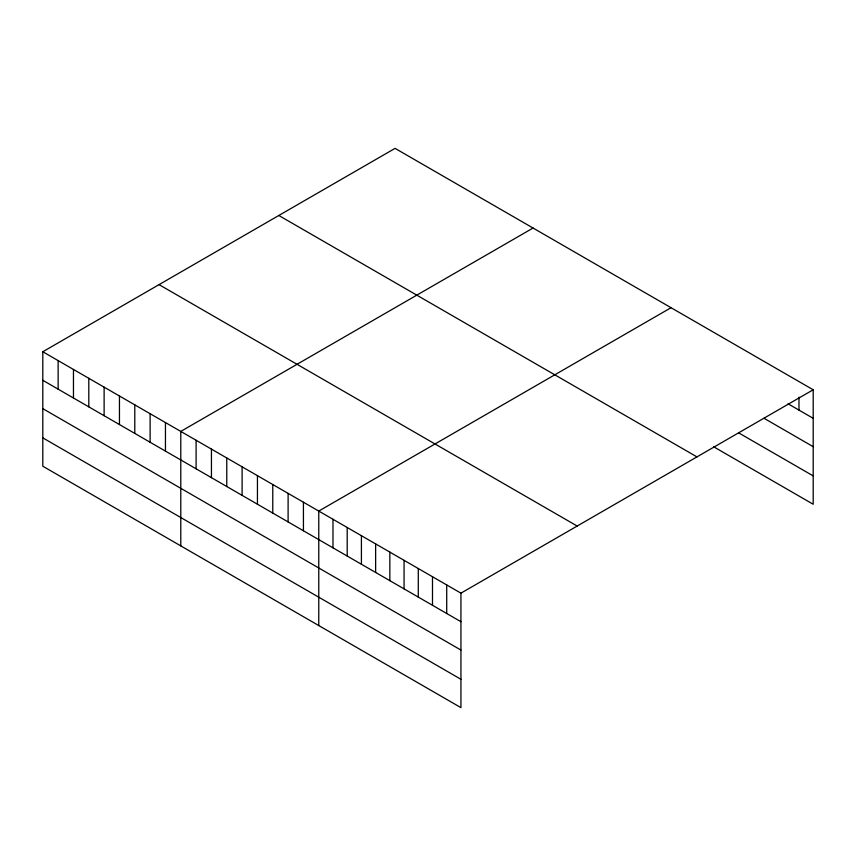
<?xml version="1.0" encoding="UTF-8"?>
<svg xmlns="http://www.w3.org/2000/svg" width="856" height="856" viewBox="0 0 856 856"><rect width="100%" height="100%" fill="white"/><g stroke="black" fill="none" stroke-linecap="round" stroke-linejoin="round"><path stroke-width="1.28" d="M42.8 351.752L460.935 593.155L460.935 707.634L42.8 466.22L42.8 351.752L395.065 148.366L813.2 389.78L813.2 504.248L713.69 446.8M533.053 228.038L180.787 431.413L180.787 545.893M671.04 307.7L318.764 511.075L318.764 625.554M460.935 593.155L813.2 389.78M788.044 403.797L813.2 418.317M763.991 418.263L813.2 446.682M738.835 432.965L813.2 475.893M278.821 215.487L696.955 456.89M159.045 284.631L577.179 526.044M42.8 380.299L460.935 621.702M42.8 408.654L460.935 650.057M42.8 437.865L460.935 679.279M798.98 397.141L798.98 410.11M446.714 584.948L446.714 613.495M432.494 576.741L432.494 605.288M418.284 568.534L418.284 597.081M404.064 560.327L404.064 588.875M389.844 552.12L389.844 580.657M375.634 543.913L375.634 572.45M361.414 535.706L361.414 564.243M347.204 527.489L347.204 556.036M332.984 519.282L332.984 547.829M303.431 502.226L303.431 530.774M288.108 493.377L288.108 521.925M272.775 484.528L272.775 513.065M257.442 475.669L257.442 504.216M242.109 466.82L242.109 495.367M226.776 457.971L226.776 486.518M211.443 449.122L211.443 477.659M196.11 440.262L196.11 468.81M165.454 422.564L165.454 451.112M150.121 413.716L150.121 442.252M134.788 404.856L134.788 433.404M119.455 396.007L119.455 424.555M104.122 387.158L104.122 415.706M88.799 378.309L88.799 406.846M73.466 369.45L73.466 397.997M58.133 360.601L58.133 389.148"/></g></svg>
